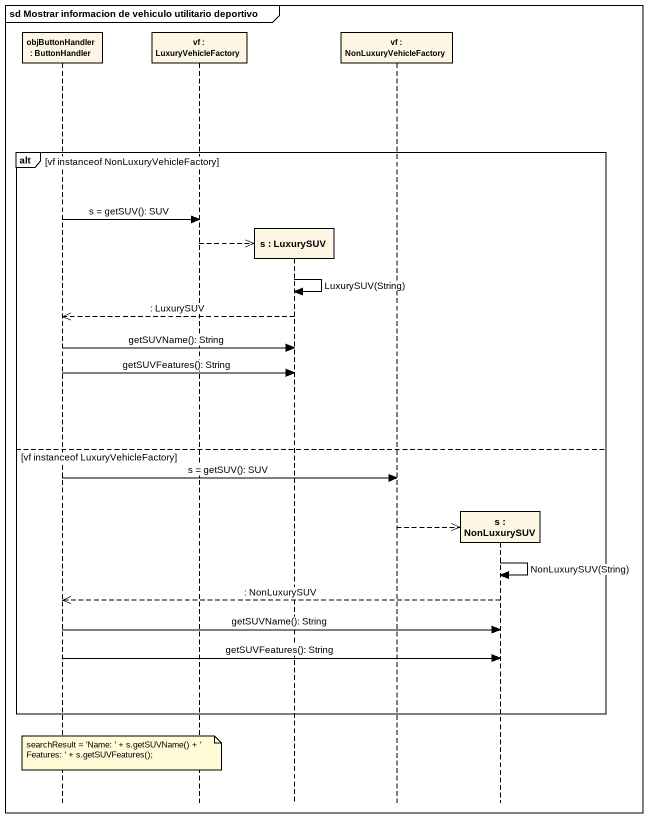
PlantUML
@startuml
mainframe sd Mostrar informacion de vehiculo utilitario deportivo
hide footbox
participant "objButtonHandler : ButtonHandler" as objButtonHandler
participant "vf : LuxuryVehicleFactory" as vf
participant "s : LuxurySUV" as s
participant "vf : NonLuxuryVehicleFactory" as vf_2
participant "s : NonLuxurySUV" as s_2

alt vf instanceof NonLuxuryVehicleFactory
  objButtonHandler -> vf : s = getSUV(): SUV
  vf -->> s **
  s -> s : LuxurySUV(String)
  s -->> objButtonHandler : : LuxurySUV
  objButtonHandler -> s : getSUVName(): String
  objButtonHandler -> s : getSUVFeatures(): String
else vf instanceof LuxuryVehicleFactory
  objButtonHandler -> vf_2 : s = getSUV(): SUV
  vf_2 -->> s_2 **
  s_2 -> s_2 : NonLuxurySUV(String)
  s_2 -->> objButtonHandler : : NonLuxurySUV
  objButtonHandler -> s_2 : getSUVName(): String
  objButtonHandler -> s_2 : getSUVFeatures(): String
end
note over objButtonHandler : searchResult = 'Name: ' + s.getSUVName() + ' Features: ' + s.getSUVFeatures();
@enduml
